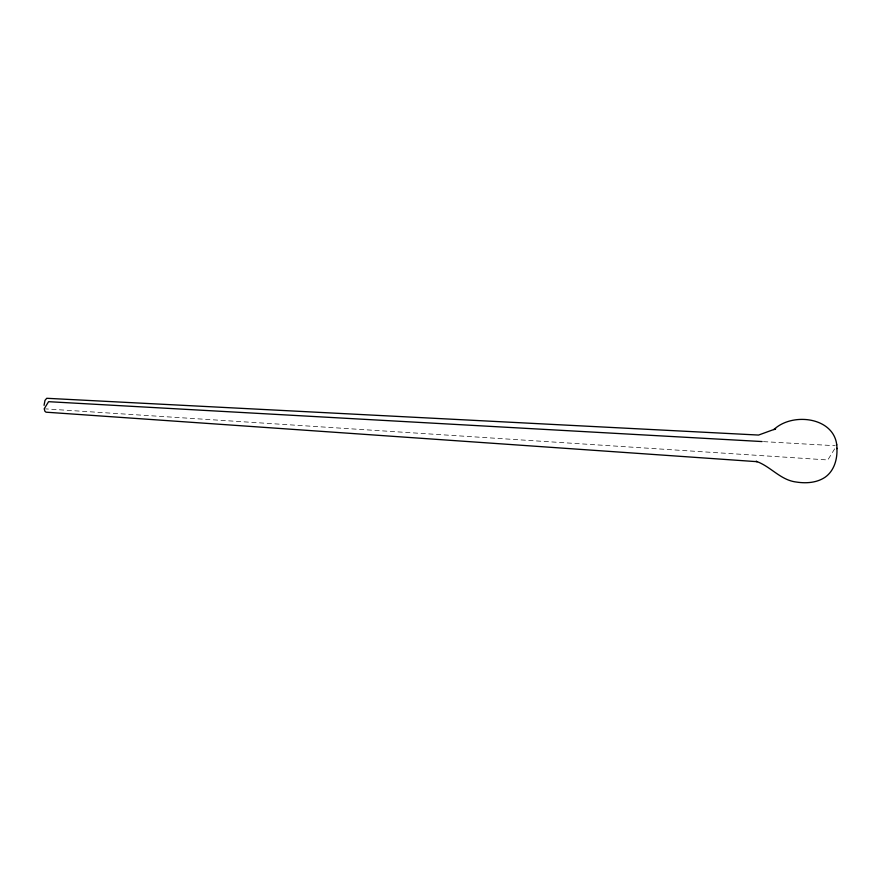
<?xml version="1.0" encoding="UTF-8"?>
<svg xmlns="http://www.w3.org/2000/svg" width="881" height="881" viewBox="0 0 881 881"><rect width="100%" height="100%" fill="white"/><g stroke="black" fill="none" stroke-linecap="round" stroke-linejoin="round"><path stroke-width="0.66" stroke-dasharray="4.41 3.3" d="M834.67 448.825L827.81 459.959L45.57 408.883M763.464 441.634L835.188 445.72"/><path stroke-width="1.32" d="M836.917 448.253C837.512 458.913 834.285 470.773 825.156 477.194C816.819 482.876 806.049 483.559 796.325 482.039C780.412 480.167 770.666 466.313 756.118 461.281L757.253 461.688L46.054 412.187L44.931 411.306L44.204 408.795L48.587 401.681L762.109 441.557M44.061 405.326L44.986 400.392L46.737 398.289L758.563 435.06L775.665 428.838L773.837 429.62C792.911 411.339 837.214 417.495 836.95 448.682M836.554 444.233L836.62 445.015"/></g></svg>
